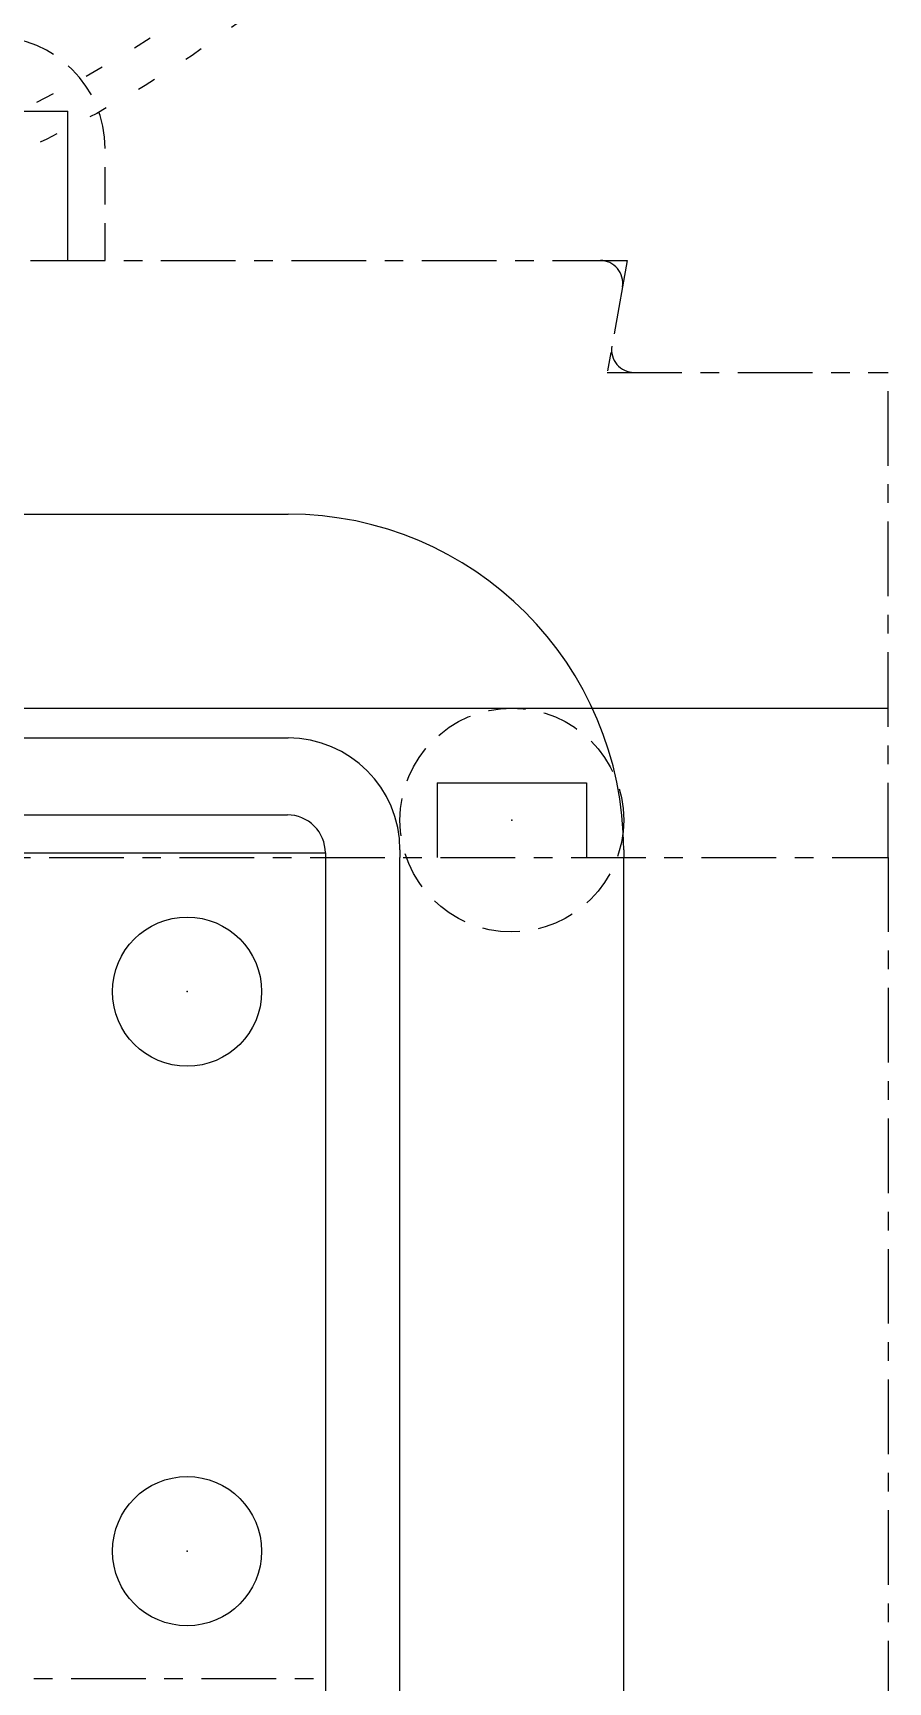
# Model space of a CAD drawing. Extents: x -554 to 592, y -350 to 391.
# Drawn here: x -28.47 to -17, y 230.35 to 252.45 of the extents above; entities that cross this region are included whole.
import ezdxf

# ---------------------------------------------------------------- set-up
doc = ezdxf.new("R2010")
doc.units = 0
for name, pattern in [('CENTER', [1.75, 1, -0.25, 0.25, -0.25]), ('DASHED', [0.75, 0.5, -0.25]), ('DOT', [0.75, 0.25, -0.5])]:
    doc.linetypes.add(name, pattern=pattern)
for name, color, linetype in [('L13', 7, 'CONTINUOUS'), ('L4', 7, 'CONTINUOUS'), ('L5', 7, 'CONTINUOUS'), ('L8', 7, 'CONTINUOUS')]:
    doc.layers.add(name, color=color, linetype=linetype)

msp = doc.modelspace()

# ---------------------------------------------------------------- linework, layer by layer
at = {"layer": 'L13', "color": 2, "linetype": 'DOT'}
msp.add_circle((-35, 265), 15, dxfattribs=at)
at = {"layer": 'L4', "color": 7, "linetype": 'CONTINUOUS'}
for p, q in [((-44.945, 241.969002), (-25.055004, 241.969002)), ((-24.545, 241.459002), (-24.545, 190.51))]:
    msp.add_line(p, q, dxfattribs=at)
at = {"layer": 'L4', "color": 251, "linetype": 'CONTINUOUS'}
msp.add_line((-45.455, 241.459002), (-24.545, 241.459002), dxfattribs=at)
at = {"layer": 'L4', "color": 251, "linetype": 'CENTER'}
msp.add_line((-45.455, 230.391999), (-24.545, 230.391999), dxfattribs=at)
at = {"layer": 'L4', "color": 7, "linetype": 'CONTINUOUS'}
msp.add_arc((-25.055004, 241.459002), 0.51, 0, 90.000005, dxfattribs=at)
at = {"layer": 'L5', "color": 136, "linetype": 'CONTINUOUS'}
for p, q in [((-42, 251.4), (-28, 251.4)), ((-28, 249.4), (-28, 251.4)), ((-51, 243.4), (-17, 243.4))]:
    msp.add_line(p, q, dxfattribs=at)
at = {"layer": 'L5', "color": 7, "linetype": 'DASHED'}
msp.add_line((-27.5, 249.4), (-27.5, 250.9), dxfattribs=at)
at = {"layer": 'L5', "color": 4, "linetype": 'CENTER'}
for p, q in [((-49.5, 249.4), (-20.5, 249.4)), ((-20.5, 249.4), (-20.76449, 247.9)), ((-20.76449, 247.9), (-17, 247.9)), ((-17, 241.4), (-17, 247.9)), ((-51, 241.4), (-17, 241.4)), ((-17, 241.4), (-17, 180))]:
    msp.add_line(p, q, dxfattribs=at)
at = {"layer": 'L5', "color": 3, "linetype": 'CONTINUOUS'}
for p, q in [((-33.5, 246), (-25.045, 246)), ((-44.955, 243), (-25.045, 243)), ((-23.545, 241.5), (-23.545, 241.4)), ((-23.545, 201.73), (-23.545, 241.4)), ((-20.545, 241.5), (-20.545, 241.4)), ((-20.545, 201.73), (-20.545, 241.4))]:
    msp.add_line(p, q, dxfattribs=at)
at = {"layer": 'L5', "color": 4, "linetype": 'CONTINUOUS'}
for p, q in [((-23.045, 242.4), (-21.045, 242.4)), ((-23.045, 242.4), (-23.045, 241.4)), ((-21.045, 242.4), (-21.045, 241.4))]:
    msp.add_line(p, q, dxfattribs=at)
at = {"layer": 'L5', "color": 7, "linetype": 'DASHED'}
msp.add_circle((-22.045, 241.9), 1.5, dxfattribs=at)
at = {"layer": 'L5', "color": 6, "linetype": 'CONTINUOUS'}
for centre in [(-26.4, 239.6), (-26.4, 232.1)]:
    msp.add_circle(centre, 1, dxfattribs=at)
at = {"layer": 'L5', "color": 7, "linetype": 'DASHED'}
msp.add_arc((-29, 250.9), 1.5, 0, 90, dxfattribs=at)
at = {"layer": 'L5', "color": 4, "linetype": 'CONTINUOUS'}
for centre, start, end in [((-20.857526, 249.1), 350, 450), ((-20.406964, 248.2), 170, 270)]:
    msp.add_arc(centre, 0.3, start, end, dxfattribs=at)
at = {"layer": 'L5', "color": 3, "linetype": 'CONTINUOUS'}
for radius, start, end in [(4.5, 0, 90), (1.5, 360, 450)]:
    msp.add_arc((-25.045, 241.5), radius, start, end, dxfattribs=at)
at = {"layer": 'L5', "color": 7}
msp.add_point((-22.045, 241.9), dxfattribs=at)
at = {"layer": 'L5', "color": 6}
for p in [(-26.4, 239.6), (-26.4, 232.1)]:
    msp.add_point(p, dxfattribs=at)
at = {"layer": 'L8', "color": 2, "linetype": 'DOT'}
msp.add_circle((-35, 265), 15.5, dxfattribs=at)

doc.saveas('drawing.dxf')
